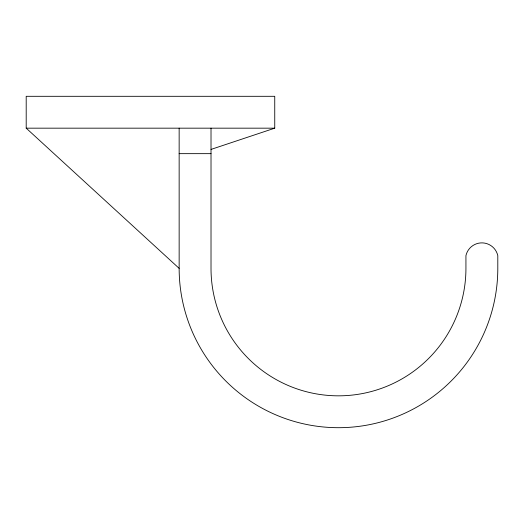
<?xml version="1.0" encoding="UTF-8"?>
<svg xmlns="http://www.w3.org/2000/svg" width="524" height="524" viewBox="0 0 524 524"><rect width="100%" height="100%" fill="white"/><g stroke="black" fill="none" stroke-linecap="round" stroke-linejoin="round"><path stroke-width="0.79" d="M211.015 149.419L274.746 128.17L274.746 96.305L26.2 96.305L26.2 128.17L179.149 268.373A159.322 159.322 0 0 0 338.478 427.695A159.322 159.322 0 0 0 497.8 268.373L497.8 255.627A16.329 16.329 0 0 0 465.934 255.627L465.934 268.373A127.456 127.456 0 0 1 338.478 395.83A127.456 127.456 0 0 1 211.015 268.373L211.015 128.17M26.2 128.17L274.746 128.17M179.149 153.656L211.015 153.656M179.149 128.17L179.149 268.373"/></g></svg>
